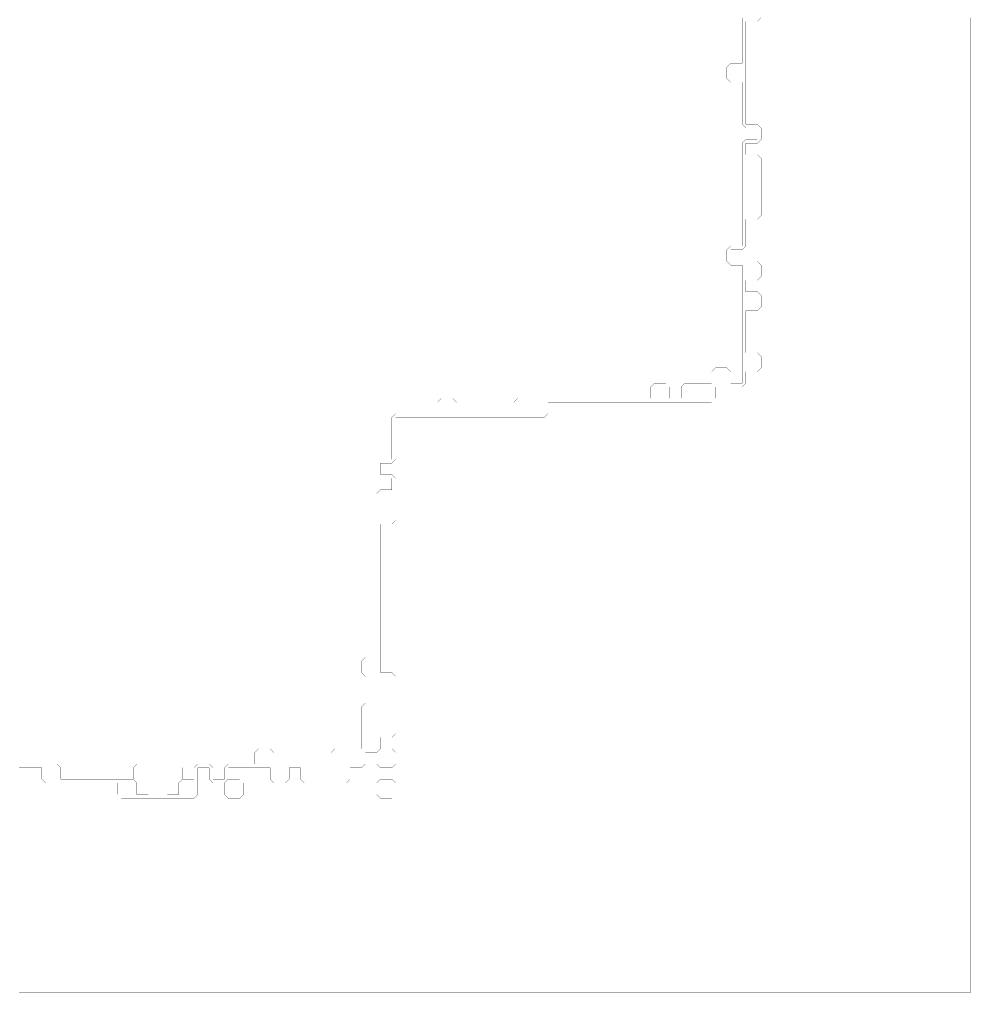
# Model space of a CAD drawing. Header units: metres. Extents: x 0 to 4990, y -4990 to 0.
# Drawn here: x 2550 to 4990, y -4990 to -2495 of the extents above; entities that cross this region are included whole.
import ezdxf

# ---------------------------------------------------------------- set-up
doc = ezdxf.new("R2010")
doc.units = ezdxf.units.M
doc.layers.add('conductor', color=1, linetype='Continuous')
doc.layers.add('substrate', color=5, linetype='Continuous')

msp = doc.modelspace()

# ---------------------------------------------------------------- linework, layer by layer
at = {"layer": 'conductor', "const_width": 0.5}
msp.add_lwpolyline([(2548.828125, -4404.296875), (2558.59375, -4404.296875), (2568.359375, -4404.296875), (2578.125, -4404.296875), (2587.890625, -4404.296875), (2597.65625, -4404.296875), (2607.421875, -4404.296875), (2617.1875, -4404.296875), (2626.953125, -4404.296875), (2636.71875, -4404.296875), (2646.484375, -4404.296875), (2656.25, -4414.0625), (2656.25, -4423.828125), (2656.25, -4433.59375), (2656.25, -4443.359375), (2666.015625, -4443.359375), (2675.78125, -4443.359375), (2685.546875, -4443.359375), (2695.3125, -4443.359375), (2705.078125, -4443.359375), (2714.84375, -4443.359375), (2724.609375, -4443.359375), (2734.375, -4443.359375), (2744.140625, -4443.359375), (2753.90625, -4443.359375), (2763.671875, -4443.359375), (2773.4375, -4443.359375), (2783.203125, -4443.359375), (2792.96875, -4443.359375), (2802.734375, -4443.359375), (2812.5, -4443.359375), (2822.265625, -4443.359375), (2832.03125, -4443.359375), (2841.796875, -4443.359375), (2851.5625, -4453.125), (2851.5625, -4462.890625), (2851.5625, -4472.65625), (2851.5625, -4482.421875), (2861.328125, -4482.421875), (2871.09375, -4482.421875), (2880.859375, -4482.421875), (2880.859375, -4472.65625), (2880.859375, -4462.890625), (2880.859375, -4453.125), (2871.09375, -4453.125), (2861.328125, -4453.125), (2851.5625, -4453.125), (2841.796875, -4443.359375), (2841.796875, -4433.59375), (2841.796875, -4423.828125), (2841.796875, -4414.0625), (2851.5625, -4404.296875), (2861.328125, -4404.296875), (2871.09375, -4404.296875), (2880.859375, -4404.296875), (2890.625, -4404.296875), (2900.390625, -4404.296875), (2910.15625, -4404.296875), (2919.921875, -4404.296875), (2929.6875, -4404.296875), (2939.453125, -4404.296875), (2949.21875, -4404.296875), (2958.984375, -4404.296875), (2968.75, -4414.0625), (2968.75, -4423.828125), (2968.75, -4433.59375), (2968.75, -4443.359375), (2958.984375, -4453.125), (2949.21875, -4453.125), (2939.453125, -4453.125), (2929.6875, -4453.125), (2929.6875, -4462.890625), (2929.6875, -4472.65625), (2929.6875, -4482.421875), (2939.453125, -4482.421875), (2949.21875, -4482.421875), (2958.984375, -4482.421875), (2958.984375, -4472.65625), (2958.984375, -4462.890625), (2958.984375, -4453.125), (2968.75, -4443.359375), (2978.515625, -4443.359375), (2988.28125, -4443.359375), (2998.046875, -4443.359375), (2998.046875, -4433.59375), (2998.046875, -4423.828125), (2998.046875, -4414.0625), (3007.8125, -4404.296875), (3017.578125, -4404.296875), (3027.34375, -4404.296875), (3037.109375, -4404.296875), (3046.875, -4414.0625), (3046.875, -4423.828125), (3046.875, -4433.59375), (3046.875, -4443.359375), (3056.640625, -4443.359375), (3066.40625, -4443.359375), (3076.171875, -4443.359375), (3076.171875, -4433.59375), (3076.171875, -4423.828125), (3076.171875, -4414.0625), (3085.9375, -4404.296875), (3095.703125, -4404.296875), (3105.46875, -4404.296875), (3115.234375, -4404.296875), (3125, -4404.296875), (3134.765625, -4404.296875), (3144.53125, -4404.296875), (3154.296875, -4404.296875), (3154.296875, -4394.53125), (3154.296875, -4384.765625), (3154.296875, -4375), (3164.0625, -4365.234375), (3173.828125, -4365.234375), (3183.59375, -4365.234375), (3193.359375, -4365.234375), (3203.125, -4375), (3203.125, -4384.765625), (3203.125, -4394.53125), (3203.125, -4404.296875), (3212.890625, -4404.296875), (3222.65625, -4404.296875), (3232.421875, -4404.296875), (3242.1875, -4404.296875), (3251.953125, -4404.296875), (3261.71875, -4404.296875), (3271.484375, -4404.296875), (3281.25, -4404.296875), (3291.015625, -4404.296875), (3300.78125, -4404.296875), (3310.546875, -4404.296875), (3320.3125, -4404.296875), (3330.078125, -4404.296875), (3339.84375, -4404.296875), (3349.609375, -4404.296875), (3349.609375, -4394.53125), (3349.609375, -4384.765625), (3349.609375, -4375), (3359.375, -4365.234375), (3369.140625, -4365.234375), (3378.90625, -4365.234375), (3388.671875, -4365.234375), (3398.4375, -4365.234375), (3408.203125, -4365.234375), (3417.96875, -4365.234375), (3427.734375, -4365.234375), (3427.734375, -4355.46875), (3427.734375, -4345.703125), (3427.734375, -4335.9375), (3427.734375, -4326.171875), (3427.734375, -4316.40625), (3427.734375, -4306.640625), (3427.734375, -4296.875), (3427.734375, -4287.109375), (3427.734375, -4277.34375), (3427.734375, -4267.578125), (3427.734375, -4257.8125), (3437.5, -4248.046875), (3447.265625, -4248.046875), (3457.03125, -4248.046875), (3466.796875, -4248.046875), (3466.796875, -4238.28125), (3466.796875, -4228.515625), (3466.796875, -4218.75), (3466.796875, -4208.984375), (3466.796875, -4199.21875), (3466.796875, -4189.453125), (3466.796875, -4179.6875), (3457.03125, -4179.6875), (3447.265625, -4179.6875), (3437.5, -4179.6875), (3427.734375, -4169.921875), (3427.734375, -4160.15625), (3427.734375, -4150.390625), (3427.734375, -4140.625), (3437.5, -4130.859375), (3447.265625, -4130.859375), (3457.03125, -4130.859375), (3466.796875, -4130.859375), (3466.796875, -4121.09375), (3466.796875, -4111.328125), (3466.796875, -4101.5625), (3466.796875, -4091.796875), (3466.796875, -4082.03125), (3466.796875, -4072.265625), (3466.796875, -4062.5), (3466.796875, -4052.734375), (3466.796875, -4042.96875), (3466.796875, -4033.203125), (3466.796875, -4023.4375), (3466.796875, -4013.671875), (3466.796875, -4003.90625), (3466.796875, -3994.140625), (3466.796875, -3984.375), (3466.796875, -3974.609375), (3466.796875, -3964.84375), (3466.796875, -3955.078125), (3466.796875, -3945.3125), (3466.796875, -3935.546875), (3466.796875, -3925.78125), (3466.796875, -3916.015625), (3466.796875, -3906.25), (3466.796875, -3896.484375), (3466.796875, -3886.71875), (3466.796875, -3876.953125), (3466.796875, -3867.1875), (3466.796875, -3857.421875), (3466.796875, -3847.65625), (3466.796875, -3837.890625), (3466.796875, -3828.125), (3466.796875, -3818.359375), (3466.796875, -3808.59375), (3466.796875, -3798.828125), (3466.796875, -3789.0625), (3466.796875, -3779.296875), (3466.796875, -3769.53125), (3466.796875, -3759.765625), (3466.796875, -3750), (3466.796875, -3740.234375), (3466.796875, -3730.46875), (3466.796875, -3720.703125), (3466.796875, -3710.9375), (3476.5625, -3701.171875), (3486.328125, -3701.171875), (3496.09375, -3701.171875), (3505.859375, -3701.171875), (3505.859375, -3691.40625), (3505.859375, -3681.640625), (3505.859375, -3671.875), (3496.09375, -3671.875), (3486.328125, -3671.875), (3476.5625, -3671.875), (3466.796875, -3662.109375), (3466.796875, -3652.34375), (3466.796875, -3642.578125), (3466.796875, -3632.8125), (3476.5625, -3623.046875), (3486.328125, -3623.046875), (3496.09375, -3623.046875), (3505.859375, -3623.046875), (3505.859375, -3613.28125), (3505.859375, -3603.515625), (3505.859375, -3593.75), (3505.859375, -3583.984375), (3505.859375, -3574.21875), (3505.859375, -3564.453125), (3505.859375, -3554.6875), (3505.859375, -3544.921875), (3505.859375, -3535.15625), (3505.859375, -3525.390625), (3505.859375, -3515.625), (3515.625, -3505.859375), (3525.390625, -3505.859375), (3535.15625, -3505.859375), (3544.921875, -3505.859375), (3554.6875, -3505.859375), (3564.453125, -3505.859375), (3574.21875, -3505.859375), (3583.984375, -3505.859375), (3593.75, -3505.859375), (3603.515625, -3505.859375), (3613.28125, -3505.859375), (3623.046875, -3505.859375), (3623.046875, -3496.09375), (3623.046875, -3486.328125), (3623.046875, -3476.5625), (3632.8125, -3466.796875), (3642.578125, -3466.796875), (3652.34375, -3466.796875), (3662.109375, -3466.796875), (3671.875, -3476.5625), (3671.875, -3486.328125), (3671.875, -3496.09375), (3671.875, -3505.859375), (3681.640625, -3505.859375), (3691.40625, -3505.859375), (3701.171875, -3505.859375), (3710.9375, -3505.859375), (3720.703125, -3505.859375), (3730.46875, -3505.859375), (3740.234375, -3505.859375), (3750, -3505.859375), (3759.765625, -3505.859375), (3769.53125, -3505.859375), (3779.296875, -3505.859375), (3789.0625, -3505.859375), (3798.828125, -3505.859375), (3808.59375, -3505.859375), (3818.359375, -3505.859375), (3818.359375, -3496.09375), (3818.359375, -3486.328125), (3818.359375, -3476.5625), (3828.125, -3466.796875), (3837.890625, -3466.796875), (3847.65625, -3466.796875), (3857.421875, -3466.796875), (3867.1875, -3466.796875), (3876.953125, -3466.796875), (3886.71875, -3466.796875), (3896.484375, -3466.796875), (3906.25, -3466.796875), (3916.015625, -3466.796875), (3925.78125, -3466.796875), (3935.546875, -3466.796875), (3945.3125, -3466.796875), (3955.078125, -3466.796875), (3964.84375, -3466.796875), (3974.609375, -3466.796875), (3984.375, -3466.796875), (3994.140625, -3466.796875), (4003.90625, -3466.796875), (4013.671875, -3466.796875), (4023.4375, -3466.796875), (4033.203125, -3466.796875), (4042.96875, -3466.796875), (4052.734375, -3466.796875), (4062.5, -3466.796875), (4072.265625, -3466.796875), (4082.03125, -3466.796875), (4091.796875, -3466.796875), (4101.5625, -3466.796875), (4111.328125, -3466.796875), (4121.09375, -3466.796875), (4130.859375, -3466.796875), (4140.625, -3466.796875), (4150.390625, -3466.796875), (4160.15625, -3466.796875), (4169.921875, -3466.796875), (4169.921875, -3457.03125), (4169.921875, -3447.265625), (4169.921875, -3437.5), (4179.6875, -3427.734375), (4189.453125, -3427.734375), (4199.21875, -3427.734375), (4208.984375, -3427.734375), (4218.75, -3437.5), (4218.75, -3447.265625), (4218.75, -3457.03125), (4218.75, -3466.796875), (4228.515625, -3466.796875), (4238.28125, -3466.796875), (4248.046875, -3466.796875), (4248.046875, -3457.03125), (4248.046875, -3447.265625), (4248.046875, -3437.5), (4257.8125, -3427.734375), (4267.578125, -3427.734375), (4277.34375, -3427.734375), (4287.109375, -3427.734375), (4296.875, -3427.734375), (4306.640625, -3427.734375), (4316.40625, -3427.734375), (4326.171875, -3427.734375), (4326.171875, -3417.96875), (4326.171875, -3408.203125), (4326.171875, -3398.4375), (4335.9375, -3388.671875), (4345.703125, -3388.671875), (4355.46875, -3388.671875), (4365.234375, -3388.671875), (4375, -3398.4375), (4375, -3408.203125), (4375, -3417.96875), (4375, -3427.734375), (4384.765625, -3427.734375), (4394.53125, -3427.734375), (4404.296875, -3427.734375), (4404.296875, -3417.96875), (4404.296875, -3408.203125), (4404.296875, -3398.4375), (4404.296875, -3388.671875), (4404.296875, -3378.90625), (4404.296875, -3369.140625), (4404.296875, -3359.375), (4404.296875, -3349.609375), (4404.296875, -3339.84375), (4404.296875, -3330.078125), (4404.296875, -3320.3125), (4404.296875, -3310.546875), (4404.296875, -3300.78125), (4404.296875, -3291.015625), (4404.296875, -3281.25), (4404.296875, -3271.484375), (4404.296875, -3261.71875), (4404.296875, -3251.953125), (4404.296875, -3242.1875), (4404.296875, -3232.421875), (4404.296875, -3222.65625), (4404.296875, -3212.890625), (4404.296875, -3203.125), (4404.296875, -3193.359375), (4404.296875, -3183.59375), (4404.296875, -3173.828125), (4404.296875, -3164.0625), (4404.296875, -3154.296875), (4404.296875, -3144.53125), (4404.296875, -3134.765625), (4404.296875, -3125), (4394.53125, -3125), (4384.765625, -3125), (4375, -3125), (4365.234375, -3115.234375), (4365.234375, -3105.46875), (4365.234375, -3095.703125), (4365.234375, -3085.9375), (4375, -3076.171875), (4384.765625, -3076.171875), (4394.53125, -3076.171875), (4404.296875, -3076.171875), (4404.296875, -3066.40625), (4404.296875, -3056.640625), (4404.296875, -3046.875), (4404.296875, -3037.109375), (4404.296875, -3027.34375), (4404.296875, -3017.578125), (4404.296875, -3007.8125), (4404.296875, -2998.046875), (4404.296875, -2988.28125), (4404.296875, -2978.515625), (4404.296875, -2968.75), (4404.296875, -2958.984375), (4404.296875, -2949.21875), (4404.296875, -2939.453125), (4404.296875, -2929.6875), (4404.296875, -2919.921875), (4404.296875, -2910.15625), (4404.296875, -2900.390625), (4404.296875, -2890.625), (4404.296875, -2880.859375), (4404.296875, -2871.09375), (4404.296875, -2861.328125), (4404.296875, -2851.5625), (4404.296875, -2841.796875), (4404.296875, -2832.03125), (4404.296875, -2822.265625), (4404.296875, -2812.5), (4414.0625, -2802.734375), (4423.828125, -2802.734375), (4433.59375, -2802.734375), (4443.359375, -2802.734375), (4443.359375, -2792.96875), (4443.359375, -2783.203125), (4443.359375, -2773.4375), (4433.59375, -2773.4375), (4423.828125, -2773.4375), (4414.0625, -2773.4375), (4404.296875, -2763.671875), (4404.296875, -2753.90625), (4404.296875, -2744.140625), (4404.296875, -2734.375), (4404.296875, -2724.609375), (4404.296875, -2714.84375), (4404.296875, -2705.078125), (4404.296875, -2695.3125), (4404.296875, -2685.546875), (4404.296875, -2675.78125), (4404.296875, -2666.015625), (4404.296875, -2656.25), (4394.53125, -2656.25), (4384.765625, -2656.25), (4375, -2656.25), (4365.234375, -2646.484375), (4365.234375, -2636.71875), (4365.234375, -2626.953125), (4365.234375, -2617.1875), (4375, -2607.421875), (4384.765625, -2607.421875), (4394.53125, -2607.421875), (4404.296875, -2607.421875), (4404.296875, -2597.65625), (4404.296875, -2587.890625), (4404.296875, -2578.125), (4404.296875, -2568.359375), (4404.296875, -2558.59375), (4404.296875, -2548.828125), (4404.296875, -2539.0625), (4404.296875, -2529.296875), (4404.296875, -2519.53125), (4404.296875, -2509.765625), (4404.296875, -2500), (4404.296875, -2490.234375)], dxfattribs=at)
at = {"layer": 'substrate', "const_width": 0.5}
for points in [[(2548.828125, -4990.234375), (2558.59375, -4990.234375), (2568.359375, -4990.234375), (2578.125, -4990.234375), (2587.890625, -4990.234375), (2597.65625, -4990.234375), (2607.421875, -4990.234375), (2617.1875, -4990.234375), (2626.953125, -4990.234375), (2636.71875, -4990.234375), (2646.484375, -4990.234375), (2656.25, -4990.234375), (2666.015625, -4990.234375), (2675.78125, -4990.234375), (2685.546875, -4990.234375), (2695.3125, -4990.234375), (2705.078125, -4990.234375), (2714.84375, -4990.234375), (2724.609375, -4990.234375), (2734.375, -4990.234375), (2744.140625, -4990.234375), (2753.90625, -4990.234375), (2763.671875, -4990.234375), (2773.4375, -4990.234375), (2783.203125, -4990.234375), (2792.96875, -4990.234375), (2802.734375, -4990.234375), (2812.5, -4990.234375), (2822.265625, -4990.234375), (2832.03125, -4990.234375), (2841.796875, -4990.234375), (2851.5625, -4990.234375), (2861.328125, -4990.234375), (2871.09375, -4990.234375), (2880.859375, -4990.234375), (2890.625, -4990.234375), (2900.390625, -4990.234375), (2910.15625, -4990.234375), (2919.921875, -4990.234375), (2929.6875, -4990.234375), (2939.453125, -4990.234375), (2949.21875, -4990.234375), (2958.984375, -4990.234375), (2968.75, -4990.234375), (2978.515625, -4990.234375), (2988.28125, -4990.234375), (2998.046875, -4990.234375), (3007.8125, -4990.234375), (3017.578125, -4990.234375), (3027.34375, -4990.234375), (3037.109375, -4990.234375), (3046.875, -4990.234375), (3056.640625, -4990.234375), (3066.40625, -4990.234375), (3076.171875, -4990.234375), (3085.9375, -4990.234375), (3095.703125, -4990.234375), (3105.46875, -4990.234375), (3115.234375, -4990.234375), (3125, -4990.234375), (3134.765625, -4990.234375), (3144.53125, -4990.234375), (3154.296875, -4990.234375), (3164.0625, -4990.234375), (3173.828125, -4990.234375), (3183.59375, -4990.234375), (3193.359375, -4990.234375), (3203.125, -4990.234375), (3212.890625, -4990.234375), (3222.65625, -4990.234375), (3232.421875, -4990.234375), (3242.1875, -4990.234375), (3251.953125, -4990.234375), (3261.71875, -4990.234375), (3271.484375, -4990.234375), (3281.25, -4990.234375), (3291.015625, -4990.234375), (3300.78125, -4990.234375), (3310.546875, -4990.234375), (3320.3125, -4990.234375), (3330.078125, -4990.234375), (3339.84375, -4990.234375), (3349.609375, -4990.234375), (3359.375, -4990.234375), (3369.140625, -4990.234375), (3378.90625, -4990.234375), (3388.671875, -4990.234375), (3398.4375, -4990.234375), (3408.203125, -4990.234375), (3417.96875, -4990.234375), (3427.734375, -4990.234375), (3437.5, -4990.234375), (3447.265625, -4990.234375), (3457.03125, -4990.234375), (3466.796875, -4990.234375), (3476.5625, -4990.234375), (3486.328125, -4990.234375), (3496.09375, -4990.234375), (3505.859375, -4990.234375), (3515.625, -4990.234375), (3525.390625, -4990.234375), (3535.15625, -4990.234375), (3544.921875, -4990.234375), (3554.6875, -4990.234375), (3564.453125, -4990.234375), (3574.21875, -4990.234375), (3583.984375, -4990.234375), (3593.75, -4990.234375), (3603.515625, -4990.234375), (3613.28125, -4990.234375), (3623.046875, -4990.234375), (3632.8125, -4990.234375), (3642.578125, -4990.234375), (3652.34375, -4990.234375), (3662.109375, -4990.234375), (3671.875, -4990.234375), (3681.640625, -4990.234375), (3691.40625, -4990.234375), (3701.171875, -4990.234375), (3710.9375, -4990.234375), (3720.703125, -4990.234375), (3730.46875, -4990.234375), (3740.234375, -4990.234375), (3750, -4990.234375), (3759.765625, -4990.234375), (3769.53125, -4990.234375), (3779.296875, -4990.234375), (3789.0625, -4990.234375), (3798.828125, -4990.234375), (3808.59375, -4990.234375), (3818.359375, -4990.234375), (3828.125, -4990.234375), (3837.890625, -4990.234375), (3847.65625, -4990.234375), (3857.421875, -4990.234375), (3867.1875, -4990.234375), (3876.953125, -4990.234375), (3886.71875, -4990.234375), (3896.484375, -4990.234375), (3906.25, -4990.234375), (3916.015625, -4990.234375), (3925.78125, -4990.234375), (3935.546875, -4990.234375), (3945.3125, -4990.234375), (3955.078125, -4990.234375), (3964.84375, -4990.234375), (3974.609375, -4990.234375), (3984.375, -4990.234375), (3994.140625, -4990.234375), (4003.90625, -4990.234375), (4013.671875, -4990.234375), (4023.4375, -4990.234375), (4033.203125, -4990.234375), (4042.96875, -4990.234375), (4052.734375, -4990.234375), (4062.5, -4990.234375), (4072.265625, -4990.234375), (4082.03125, -4990.234375), (4091.796875, -4990.234375), (4101.5625, -4990.234375), (4111.328125, -4990.234375), (4121.09375, -4990.234375), (4130.859375, -4990.234375), (4140.625, -4990.234375), (4150.390625, -4990.234375), (4160.15625, -4990.234375), (4169.921875, -4990.234375), (4179.6875, -4990.234375), (4189.453125, -4990.234375), (4199.21875, -4990.234375), (4208.984375, -4990.234375), (4218.75, -4990.234375), (4228.515625, -4990.234375), (4238.28125, -4990.234375), (4248.046875, -4990.234375), (4257.8125, -4990.234375), (4267.578125, -4990.234375), (4277.34375, -4990.234375), (4287.109375, -4990.234375), (4296.875, -4990.234375), (4306.640625, -4990.234375), (4316.40625, -4990.234375), (4326.171875, -4990.234375), (4335.9375, -4990.234375), (4345.703125, -4990.234375), (4355.46875, -4990.234375), (4365.234375, -4990.234375), (4375, -4990.234375), (4384.765625, -4990.234375), (4394.53125, -4990.234375), (4404.296875, -4990.234375), (4414.0625, -4990.234375), (4423.828125, -4990.234375), (4433.59375, -4990.234375), (4443.359375, -4990.234375), (4453.125, -4990.234375), (4462.890625, -4990.234375), (4472.65625, -4990.234375), (4482.421875, -4990.234375), (4492.1875, -4990.234375), (4501.953125, -4990.234375), (4511.71875, -4990.234375), (4521.484375, -4990.234375), (4531.25, -4990.234375), (4541.015625, -4990.234375), (4550.78125, -4990.234375), (4560.546875, -4990.234375), (4570.3125, -4990.234375), (4580.078125, -4990.234375), (4589.84375, -4990.234375), (4599.609375, -4990.234375), (4609.375, -4990.234375), (4619.140625, -4990.234375), (4628.90625, -4990.234375), (4638.671875, -4990.234375), (4648.4375, -4990.234375), (4658.203125, -4990.234375), (4667.96875, -4990.234375), (4677.734375, -4990.234375), (4687.5, -4990.234375), (4697.265625, -4990.234375), (4707.03125, -4990.234375), (4716.796875, -4990.234375), (4726.5625, -4990.234375), (4736.328125, -4990.234375), (4746.09375, -4990.234375), (4755.859375, -4990.234375), (4765.625, -4990.234375), (4775.390625, -4990.234375), (4785.15625, -4990.234375), (4794.921875, -4990.234375), (4804.6875, -4990.234375), (4814.453125, -4990.234375), (4824.21875, -4990.234375), (4833.984375, -4990.234375), (4843.75, -4990.234375), (4853.515625, -4990.234375), (4863.28125, -4990.234375), (4873.046875, -4990.234375), (4882.8125, -4990.234375), (4892.578125, -4990.234375), (4902.34375, -4990.234375), (4912.109375, -4990.234375), (4921.875, -4990.234375), (4931.640625, -4990.234375), (4941.40625, -4990.234375), (4951.171875, -4990.234375), (4960.9375, -4990.234375), (4970.703125, -4990.234375), (4980.46875, -4990.234375), (4990.234375, -4990.234375), (4990.234375, -4980.46875), (4990.234375, -4970.703125), (4990.234375, -4960.9375), (4990.234375, -4951.171875), (4990.234375, -4941.40625), (4990.234375, -4931.640625), (4990.234375, -4921.875), (4990.234375, -4912.109375), (4990.234375, -4902.34375), (4990.234375, -4892.578125), (4990.234375, -4882.8125), (4990.234375, -4873.046875), (4990.234375, -4863.28125), (4990.234375, -4853.515625), (4990.234375, -4843.75), (4990.234375, -4833.984375), (4990.234375, -4824.21875), (4990.234375, -4814.453125), (4990.234375, -4804.6875), (4990.234375, -4794.921875), (4990.234375, -4785.15625), (4990.234375, -4775.390625), (4990.234375, -4765.625), (4990.234375, -4755.859375), (4990.234375, -4746.09375), (4990.234375, -4736.328125), (4990.234375, -4726.5625), (4990.234375, -4716.796875), (4990.234375, -4707.03125), (4990.234375, -4697.265625), (4990.234375, -4687.5), (4990.234375, -4677.734375), (4990.234375, -4667.96875), (4990.234375, -4658.203125), (4990.234375, -4648.4375), (4990.234375, -4638.671875), (4990.234375, -4628.90625), (4990.234375, -4619.140625), (4990.234375, -4609.375), (4990.234375, -4599.609375), (4990.234375, -4589.84375), (4990.234375, -4580.078125), (4990.234375, -4570.3125), (4990.234375, -4560.546875), (4990.234375, -4550.78125), (4990.234375, -4541.015625), (4990.234375, -4531.25), (4990.234375, -4521.484375), (4990.234375, -4511.71875), (4990.234375, -4501.953125), (4990.234375, -4492.1875), (4990.234375, -4482.421875), (4990.234375, -4472.65625), (4990.234375, -4462.890625), (4990.234375, -4453.125), (4990.234375, -4443.359375), (4990.234375, -4433.59375), (4990.234375, -4423.828125), (4990.234375, -4414.0625), (4990.234375, -4404.296875), (4990.234375, -4394.53125), (4990.234375, -4384.765625), (4990.234375, -4375), (4990.234375, -4365.234375), (4990.234375, -4355.46875), (4990.234375, -4345.703125), (4990.234375, -4335.9375), (4990.234375, -4326.171875), (4990.234375, -4316.40625), (4990.234375, -4306.640625), (4990.234375, -4296.875), (4990.234375, -4287.109375), (4990.234375, -4277.34375), (4990.234375, -4267.578125), (4990.234375, -4257.8125), (4990.234375, -4248.046875), (4990.234375, -4238.28125), (4990.234375, -4228.515625), (4990.234375, -4218.75), (4990.234375, -4208.984375), (4990.234375, -4199.21875), (4990.234375, -4189.453125), (4990.234375, -4179.6875), (4990.234375, -4169.921875), (4990.234375, -4160.15625), (4990.234375, -4150.390625), (4990.234375, -4140.625), (4990.234375, -4130.859375), (4990.234375, -4121.09375), (4990.234375, -4111.328125), (4990.234375, -4101.5625), (4990.234375, -4091.796875), (4990.234375, -4082.03125), (4990.234375, -4072.265625), (4990.234375, -4062.5), (4990.234375, -4052.734375), (4990.234375, -4042.96875), (4990.234375, -4033.203125), (4990.234375, -4023.4375), (4990.234375, -4013.671875), (4990.234375, -4003.90625), (4990.234375, -3994.140625), (4990.234375, -3984.375), (4990.234375, -3974.609375), (4990.234375, -3964.84375), (4990.234375, -3955.078125), (4990.234375, -3945.3125), (4990.234375, -3935.546875), (4990.234375, -3925.78125), (4990.234375, -3916.015625), (4990.234375, -3906.25), (4990.234375, -3896.484375), (4990.234375, -3886.71875), (4990.234375, -3876.953125), (4990.234375, -3867.1875), (4990.234375, -3857.421875), (4990.234375, -3847.65625), (4990.234375, -3837.890625), (4990.234375, -3828.125), (4990.234375, -3818.359375), (4990.234375, -3808.59375), (4990.234375, -3798.828125), (4990.234375, -3789.0625), (4990.234375, -3779.296875), (4990.234375, -3769.53125), (4990.234375, -3759.765625), (4990.234375, -3750), (4990.234375, -3740.234375), (4990.234375, -3730.46875), (4990.234375, -3720.703125), (4990.234375, -3710.9375), (4990.234375, -3701.171875), (4990.234375, -3691.40625), (4990.234375, -3681.640625), (4990.234375, -3671.875), (4990.234375, -3662.109375), (4990.234375, -3652.34375), (4990.234375, -3642.578125), (4990.234375, -3632.8125), (4990.234375, -3623.046875), (4990.234375, -3613.28125), (4990.234375, -3603.515625), (4990.234375, -3593.75), (4990.234375, -3583.984375), (4990.234375, -3574.21875), (4990.234375, -3564.453125), (4990.234375, -3554.6875), (4990.234375, -3544.921875), (4990.234375, -3535.15625), (4990.234375, -3525.390625), (4990.234375, -3515.625), (4990.234375, -3505.859375), (4990.234375, -3496.09375), (4990.234375, -3486.328125), (4990.234375, -3476.5625), (4990.234375, -3466.796875), (4990.234375, -3457.03125), (4990.234375, -3447.265625), (4990.234375, -3437.5), (4990.234375, -3427.734375), (4990.234375, -3417.96875), (4990.234375, -3408.203125), (4990.234375, -3398.4375), (4990.234375, -3388.671875), (4990.234375, -3378.90625), (4990.234375, -3369.140625), (4990.234375, -3359.375), (4990.234375, -3349.609375), (4990.234375, -3339.84375), (4990.234375, -3330.078125), (4990.234375, -3320.3125), (4990.234375, -3310.546875), (4990.234375, -3300.78125), (4990.234375, -3291.015625), (4990.234375, -3281.25), (4990.234375, -3271.484375), (4990.234375, -3261.71875), (4990.234375, -3251.953125), (4990.234375, -3242.1875), (4990.234375, -3232.421875), (4990.234375, -3222.65625), (4990.234375, -3212.890625), (4990.234375, -3203.125), (4990.234375, -3193.359375), (4990.234375, -3183.59375), (4990.234375, -3173.828125), (4990.234375, -3164.0625), (4990.234375, -3154.296875), (4990.234375, -3144.53125), (4990.234375, -3134.765625), (4990.234375, -3125), (4990.234375, -3115.234375), (4990.234375, -3105.46875), (4990.234375, -3095.703125), (4990.234375, -3085.9375), (4990.234375, -3076.171875), (4990.234375, -3066.40625), (4990.234375, -3056.640625), (4990.234375, -3046.875), (4990.234375, -3037.109375), (4990.234375, -3027.34375), (4990.234375, -3017.578125), (4990.234375, -3007.8125), (4990.234375, -2998.046875), (4990.234375, -2988.28125), (4990.234375, -2978.515625), (4990.234375, -2968.75), (4990.234375, -2958.984375), (4990.234375, -2949.21875), (4990.234375, -2939.453125), (4990.234375, -2929.6875), (4990.234375, -2919.921875), (4990.234375, -2910.15625), (4990.234375, -2900.390625), (4990.234375, -2890.625), (4990.234375, -2880.859375), (4990.234375, -2871.09375), (4990.234375, -2861.328125), (4990.234375, -2851.5625), (4990.234375, -2841.796875), (4990.234375, -2832.03125), (4990.234375, -2822.265625), (4990.234375, -2812.5), (4990.234375, -2802.734375), (4990.234375, -2792.96875), (4990.234375, -2783.203125), (4990.234375, -2773.4375), (4990.234375, -2763.671875), (4990.234375, -2753.90625), (4990.234375, -2744.140625), (4990.234375, -2734.375), (4990.234375, -2724.609375), (4990.234375, -2714.84375), (4990.234375, -2705.078125), (4990.234375, -2695.3125), (4990.234375, -2685.546875), (4990.234375, -2675.78125), (4990.234375, -2666.015625), (4990.234375, -2656.25), (4990.234375, -2646.484375), (4990.234375, -2636.71875), (4990.234375, -2626.953125), (4990.234375, -2617.1875), (4990.234375, -2607.421875), (4990.234375, -2597.65625), (4990.234375, -2587.890625), (4990.234375, -2578.125), (4990.234375, -2568.359375), (4990.234375, -2558.59375), (4990.234375, -2548.828125), (4990.234375, -2539.0625), (4990.234375, -2529.296875), (4990.234375, -2519.53125), (4990.234375, -2509.765625), (4990.234375, -2500), (4990.234375, -2490.234375)], [(4453.125, -2490.234375), (4443.359375, -2500), (4433.59375, -2500), (4423.828125, -2500), (4414.0625, -2500), (4414.0625, -2509.765625), (4414.0625, -2519.53125), (4414.0625, -2529.296875), (4414.0625, -2539.0625), (4414.0625, -2548.828125), (4414.0625, -2558.59375), (4414.0625, -2568.359375), (4414.0625, -2578.125), (4414.0625, -2587.890625), (4414.0625, -2597.65625), (4414.0625, -2607.421875), (4414.0625, -2617.1875), (4414.0625, -2626.953125), (4414.0625, -2636.71875), (4414.0625, -2646.484375), (4414.0625, -2656.25), (4414.0625, -2666.015625), (4414.0625, -2675.78125), (4414.0625, -2685.546875), (4414.0625, -2695.3125), (4414.0625, -2705.078125), (4414.0625, -2714.84375), (4414.0625, -2724.609375), (4414.0625, -2734.375), (4414.0625, -2744.140625), (4414.0625, -2753.90625), (4414.0625, -2763.671875), (4423.828125, -2763.671875), (4433.59375, -2763.671875), (4443.359375, -2763.671875), (4453.125, -2773.4375), (4453.125, -2783.203125), (4453.125, -2792.96875), (4453.125, -2802.734375), (4443.359375, -2812.5), (4433.59375, -2812.5), (4423.828125, -2812.5), (4414.0625, -2812.5), (4414.0625, -2822.265625), (4414.0625, -2832.03125), (4414.0625, -2841.796875), (4423.828125, -2841.796875), (4433.59375, -2841.796875), (4443.359375, -2841.796875), (4453.125, -2851.5625), (4453.125, -2861.328125), (4453.125, -2871.09375), (4453.125, -2880.859375), (4453.125, -2890.625), (4453.125, -2900.390625), (4453.125, -2910.15625), (4453.125, -2919.921875), (4453.125, -2929.6875), (4453.125, -2939.453125), (4453.125, -2949.21875), (4453.125, -2958.984375), (4453.125, -2968.75), (4453.125, -2978.515625), (4453.125, -2988.28125), (4453.125, -2998.046875), (4443.359375, -3007.8125), (4433.59375, -3007.8125), (4423.828125, -3007.8125), (4414.0625, -3007.8125), (4414.0625, -3017.578125), (4414.0625, -3027.34375), (4414.0625, -3037.109375), (4414.0625, -3046.875), (4414.0625, -3056.640625), (4414.0625, -3066.40625), (4414.0625, -3076.171875), (4404.296875, -3085.9375), (4394.53125, -3085.9375), (4384.765625, -3085.9375), (4375, -3085.9375), (4375, -3095.703125), (4375, -3105.46875), (4375, -3115.234375), (4384.765625, -3115.234375), (4394.53125, -3115.234375), (4404.296875, -3115.234375), (4414.0625, -3115.234375), (4423.828125, -3115.234375), (4433.59375, -3115.234375), (4443.359375, -3115.234375), (4453.125, -3125), (4453.125, -3134.765625), (4453.125, -3144.53125), (4453.125, -3154.296875), (4443.359375, -3164.0625), (4433.59375, -3164.0625), (4423.828125, -3164.0625), (4414.0625, -3164.0625), (4414.0625, -3173.828125), (4414.0625, -3183.59375), (4414.0625, -3193.359375), (4423.828125, -3193.359375), (4433.59375, -3193.359375), (4443.359375, -3193.359375), (4453.125, -3203.125), (4453.125, -3212.890625), (4453.125, -3222.65625), (4453.125, -3232.421875), (4443.359375, -3242.1875), (4433.59375, -3242.1875), (4423.828125, -3242.1875), (4414.0625, -3242.1875), (4414.0625, -3251.953125), (4414.0625, -3261.71875), (4414.0625, -3271.484375), (4414.0625, -3281.25), (4414.0625, -3291.015625), (4414.0625, -3300.78125), (4414.0625, -3310.546875), (4414.0625, -3320.3125), (4414.0625, -3330.078125), (4414.0625, -3339.84375), (4414.0625, -3349.609375), (4423.828125, -3349.609375), (4433.59375, -3349.609375), (4443.359375, -3349.609375), (4453.125, -3359.375), (4453.125, -3369.140625), (4453.125, -3378.90625), (4453.125, -3388.671875), (4443.359375, -3398.4375), (4433.59375, -3398.4375), (4423.828125, -3398.4375), (4414.0625, -3398.4375), (4414.0625, -3408.203125), (4414.0625, -3417.96875), (4414.0625, -3427.734375), (4404.296875, -3437.5), (4394.53125, -3437.5), (4384.765625, -3437.5), (4375, -3437.5), (4365.234375, -3437.5), (4355.46875, -3437.5), (4345.703125, -3437.5), (4335.9375, -3437.5), (4335.9375, -3447.265625), (4335.9375, -3457.03125), (4335.9375, -3466.796875), (4326.171875, -3476.5625), (4316.40625, -3476.5625), (4306.640625, -3476.5625), (4296.875, -3476.5625), (4287.109375, -3476.5625), (4277.34375, -3476.5625), (4267.578125, -3476.5625), (4257.8125, -3476.5625), (4248.046875, -3476.5625), (4238.28125, -3476.5625), (4228.515625, -3476.5625), (4218.75, -3476.5625), (4208.984375, -3476.5625), (4199.21875, -3476.5625), (4189.453125, -3476.5625), (4179.6875, -3476.5625), (4169.921875, -3476.5625), (4160.15625, -3476.5625), (4150.390625, -3476.5625), (4140.625, -3476.5625), (4130.859375, -3476.5625), (4121.09375, -3476.5625), (4111.328125, -3476.5625), (4101.5625, -3476.5625), (4091.796875, -3476.5625), (4082.03125, -3476.5625), (4072.265625, -3476.5625), (4062.5, -3476.5625), (4052.734375, -3476.5625), (4042.96875, -3476.5625), (4033.203125, -3476.5625), (4023.4375, -3476.5625), (4013.671875, -3476.5625), (4003.90625, -3476.5625), (3994.140625, -3476.5625), (3984.375, -3476.5625), (3974.609375, -3476.5625), (3964.84375, -3476.5625), (3955.078125, -3476.5625), (3945.3125, -3476.5625), (3935.546875, -3476.5625), (3925.78125, -3476.5625), (3916.015625, -3476.5625), (3906.25, -3476.5625), (3906.25, -3486.328125), (3906.25, -3496.09375), (3906.25, -3505.859375), (3896.484375, -3515.625), (3886.71875, -3515.625), (3876.953125, -3515.625), (3867.1875, -3515.625), (3857.421875, -3515.625), (3847.65625, -3515.625), (3837.890625, -3515.625), (3828.125, -3515.625), (3818.359375, -3515.625), (3808.59375, -3515.625), (3798.828125, -3515.625), (3789.0625, -3515.625), (3779.296875, -3515.625), (3769.53125, -3515.625), (3759.765625, -3515.625), (3750, -3515.625), (3740.234375, -3515.625), (3730.46875, -3515.625), (3720.703125, -3515.625), (3710.9375, -3515.625), (3701.171875, -3515.625), (3691.40625, -3515.625), (3681.640625, -3515.625), (3671.875, -3515.625), (3662.109375, -3515.625), (3652.34375, -3515.625), (3642.578125, -3515.625), (3632.8125, -3515.625), (3623.046875, -3515.625), (3613.28125, -3515.625), (3603.515625, -3515.625), (3593.75, -3515.625), (3583.984375, -3515.625), (3574.21875, -3515.625), (3564.453125, -3515.625), (3554.6875, -3515.625), (3544.921875, -3515.625), (3535.15625, -3515.625), (3525.390625, -3515.625), (3515.625, -3515.625), (3515.625, -3525.390625), (3515.625, -3535.15625), (3515.625, -3544.921875), (3515.625, -3554.6875), (3515.625, -3564.453125), (3515.625, -3574.21875), (3515.625, -3583.984375), (3515.625, -3593.75), (3515.625, -3603.515625), (3515.625, -3613.28125), (3515.625, -3623.046875), (3505.859375, -3632.8125), (3496.09375, -3632.8125), (3486.328125, -3632.8125), (3476.5625, -3632.8125), (3476.5625, -3642.578125), (3476.5625, -3652.34375), (3476.5625, -3662.109375), (3486.328125, -3662.109375), (3496.09375, -3662.109375), (3505.859375, -3662.109375), (3515.625, -3671.875), (3515.625, -3681.640625), (3515.625, -3691.40625), (3515.625, -3701.171875), (3515.625, -3710.9375), (3515.625, -3720.703125), (3515.625, -3730.46875), (3515.625, -3740.234375), (3515.625, -3750), (3515.625, -3759.765625), (3515.625, -3769.53125), (3515.625, -3779.296875), (3505.859375, -3789.0625), (3496.09375, -3789.0625), (3486.328125, -3789.0625), (3476.5625, -3789.0625), (3476.5625, -3798.828125), (3476.5625, -3808.59375), (3476.5625, -3818.359375), (3476.5625, -3828.125), (3476.5625, -3837.890625), (3476.5625, -3847.65625), (3476.5625, -3857.421875), (3476.5625, -3867.1875), (3476.5625, -3876.953125), (3476.5625, -3886.71875), (3476.5625, -3896.484375), (3476.5625, -3906.25), (3476.5625, -3916.015625), (3476.5625, -3925.78125), (3476.5625, -3935.546875), (3476.5625, -3945.3125), (3476.5625, -3955.078125), (3476.5625, -3964.84375), (3476.5625, -3974.609375), (3476.5625, -3984.375), (3476.5625, -3994.140625), (3476.5625, -4003.90625), (3476.5625, -4013.671875), (3476.5625, -4023.4375), (3476.5625, -4033.203125), (3476.5625, -4042.96875), (3476.5625, -4052.734375), (3476.5625, -4062.5), (3476.5625, -4072.265625), (3476.5625, -4082.03125), (3476.5625, -4091.796875), (3476.5625, -4101.5625), (3476.5625, -4111.328125), (3476.5625, -4121.09375), (3476.5625, -4130.859375), (3476.5625, -4140.625), (3476.5625, -4150.390625), (3476.5625, -4160.15625), (3476.5625, -4169.921875), (3486.328125, -4169.921875), (3496.09375, -4169.921875), (3505.859375, -4169.921875), (3515.625, -4179.6875), (3515.625, -4189.453125), (3515.625, -4199.21875), (3515.625, -4208.984375), (3515.625, -4218.75), (3515.625, -4228.515625), (3515.625, -4238.28125), (3515.625, -4248.046875), (3515.625, -4257.8125), (3515.625, -4267.578125), (3515.625, -4277.34375), (3515.625, -4287.109375), (3515.625, -4296.875), (3515.625, -4306.640625), (3515.625, -4316.40625), (3515.625, -4326.171875), (3505.859375, -4335.9375), (3496.09375, -4335.9375), (3486.328125, -4335.9375), (3476.5625, -4335.9375), (3476.5625, -4345.703125), (3476.5625, -4355.46875), (3476.5625, -4365.234375), (3466.796875, -4375), (3457.03125, -4375), (3447.265625, -4375), (3437.5, -4375), (3437.5, -4384.765625), (3437.5, -4394.53125), (3437.5, -4404.296875), (3427.734375, -4414.0625), (3417.96875, -4414.0625), (3408.203125, -4414.0625), (3398.4375, -4414.0625), (3398.4375, -4423.828125), (3398.4375, -4433.59375), (3398.4375, -4443.359375), (3388.671875, -4453.125), (3378.90625, -4453.125), (3369.140625, -4453.125), (3359.375, -4453.125), (3349.609375, -4453.125), (3339.84375, -4453.125), (3330.078125, -4453.125), (3320.3125, -4453.125), (3310.546875, -4453.125), (3300.78125, -4453.125), (3291.015625, -4453.125), (3281.25, -4453.125), (3271.484375, -4443.359375), (3271.484375, -4433.59375), (3271.484375, -4423.828125), (3271.484375, -4414.0625), (3261.71875, -4414.0625), (3251.953125, -4414.0625), (3242.1875, -4414.0625), (3242.1875, -4423.828125), (3242.1875, -4433.59375), (3242.1875, -4443.359375), (3232.421875, -4453.125), (3222.65625, -4453.125), (3212.890625, -4453.125), (3203.125, -4453.125), (3193.359375, -4443.359375), (3193.359375, -4433.59375), (3193.359375, -4423.828125), (3193.359375, -4414.0625), (3183.59375, -4414.0625), (3173.828125, -4414.0625), (3164.0625, -4414.0625), (3154.296875, -4414.0625), (3144.53125, -4414.0625), (3134.765625, -4414.0625), (3125, -4414.0625), (3115.234375, -4414.0625), (3105.46875, -4414.0625), (3095.703125, -4414.0625), (3085.9375, -4414.0625), (3085.9375, -4423.828125), (3085.9375, -4433.59375), (3085.9375, -4443.359375), (3076.171875, -4453.125), (3066.40625, -4453.125), (3056.640625, -4453.125), (3046.875, -4453.125), (3037.109375, -4443.359375), (3037.109375, -4433.59375), (3037.109375, -4423.828125), (3037.109375, -4414.0625), (3027.34375, -4414.0625), (3017.578125, -4414.0625), (3007.8125, -4414.0625), (3007.8125, -4423.828125), (3007.8125, -4433.59375), (3007.8125, -4443.359375), (3007.8125, -4453.125), (3007.8125, -4462.890625), (3007.8125, -4472.65625), (3007.8125, -4482.421875), (2998.046875, -4492.1875), (2988.28125, -4492.1875), (2978.515625, -4492.1875), (2968.75, -4492.1875), (2958.984375, -4492.1875), (2949.21875, -4492.1875), (2939.453125, -4492.1875), (2929.6875, -4492.1875), (2919.921875, -4492.1875), (2910.15625, -4492.1875), (2900.390625, -4492.1875), (2890.625, -4492.1875), (2880.859375, -4492.1875), (2871.09375, -4492.1875), (2861.328125, -4492.1875), (2851.5625, -4492.1875), (2841.796875, -4492.1875), (2832.03125, -4492.1875), (2822.265625, -4492.1875), (2812.5, -4492.1875), (2802.734375, -4482.421875), (2802.734375, -4472.65625), (2802.734375, -4462.890625), (2802.734375, -4453.125), (2792.96875, -4453.125), (2783.203125, -4453.125), (2773.4375, -4453.125), (2763.671875, -4453.125), (2753.90625, -4453.125), (2744.140625, -4453.125), (2734.375, -4453.125), (2724.609375, -4453.125), (2714.84375, -4453.125), (2705.078125, -4453.125), (2695.3125, -4453.125), (2685.546875, -4453.125), (2675.78125, -4453.125), (2666.015625, -4453.125), (2656.25, -4453.125), (2646.484375, -4453.125), (2636.71875, -4453.125), (2626.953125, -4453.125), (2617.1875, -4453.125), (2607.421875, -4443.359375), (2607.421875, -4433.59375), (2607.421875, -4423.828125), (2607.421875, -4414.0625), (2597.65625, -4414.0625), (2587.890625, -4414.0625), (2578.125, -4414.0625), (2568.359375, -4414.0625), (2558.59375, -4414.0625), (2548.828125, -4414.0625)]]:
    msp.add_lwpolyline(points, dxfattribs=at)
for points in [[(3466.796875, -4375), (3476.5625, -4365.234375), (3486.328125, -4365.234375), (3496.09375, -4365.234375), (3505.859375, -4365.234375), (3515.625, -4375), (3515.625, -4384.765625), (3515.625, -4394.53125), (3515.625, -4404.296875), (3505.859375, -4414.0625), (3496.09375, -4414.0625), (3486.328125, -4414.0625), (3476.5625, -4414.0625), (3466.796875, -4404.296875), (3466.796875, -4394.53125), (3466.796875, -4384.765625)], [(3076.171875, -4453.125), (3085.9375, -4443.359375), (3095.703125, -4443.359375), (3105.46875, -4443.359375), (3115.234375, -4443.359375), (3125, -4453.125), (3125, -4462.890625), (3125, -4472.65625), (3125, -4482.421875), (3115.234375, -4492.1875), (3105.46875, -4492.1875), (3095.703125, -4492.1875), (3085.9375, -4492.1875), (3076.171875, -4482.421875), (3076.171875, -4472.65625), (3076.171875, -4462.890625)], [(3466.796875, -4453.125), (3476.5625, -4443.359375), (3486.328125, -4443.359375), (3496.09375, -4443.359375), (3505.859375, -4443.359375), (3515.625, -4453.125), (3515.625, -4462.890625), (3515.625, -4472.65625), (3515.625, -4482.421875), (3505.859375, -4492.1875), (3496.09375, -4492.1875), (3486.328125, -4492.1875), (3476.5625, -4492.1875), (3466.796875, -4482.421875), (3466.796875, -4472.65625), (3466.796875, -4462.890625)]]:
    msp.add_lwpolyline(points, close=True, dxfattribs=at)

doc.saveas('drawing.dxf')
